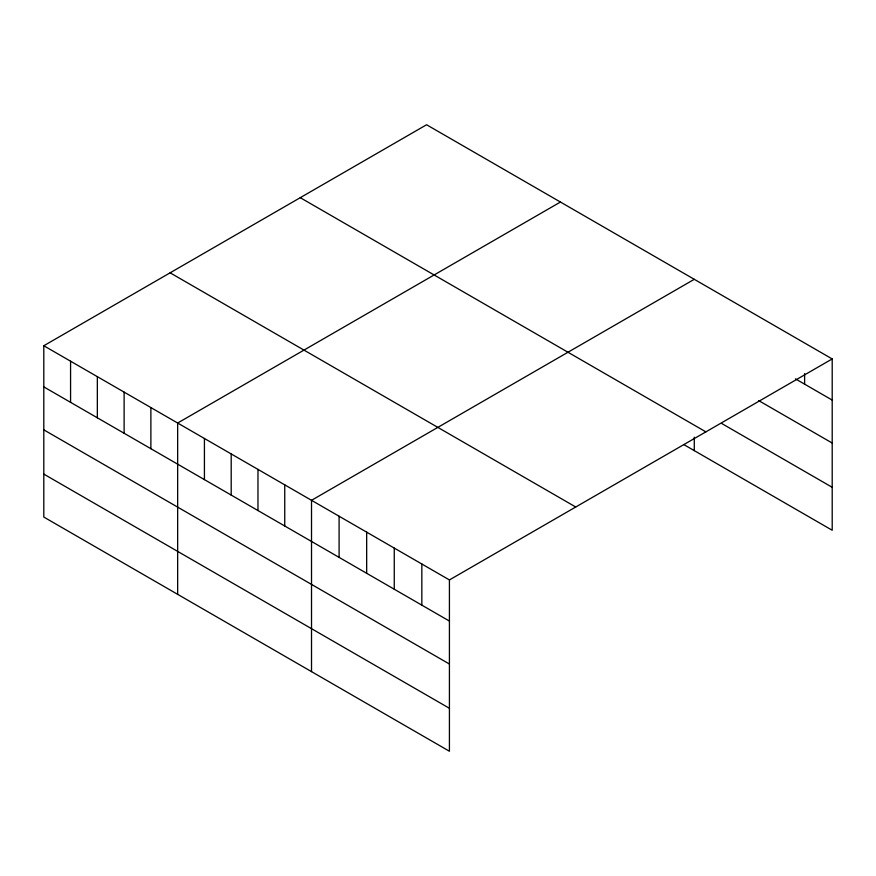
<?xml version="1.0" encoding="UTF-8"?>
<svg xmlns="http://www.w3.org/2000/svg" width="876" height="876" viewBox="0 0 876 876"><rect width="100%" height="100%" fill="white"/><g stroke="black" fill="none" stroke-linecap="round" stroke-linejoin="round"><path stroke-width="1.31" d="M43.8 345.746L449.421 579.934L449.421 751.247L43.8 517.059L43.8 345.746L426.579 124.753L832.2 358.941L832.2 530.254L683.817 444.581M560.432 202.038L177.653 423.031L177.653 594.344M694.285 279.313L311.517 500.316L311.517 671.618M449.421 579.934L832.2 358.941M795.419 378.848L832.2 400.08M758.649 400.573L832.2 443.037M721.868 423.59L832.2 487.297M300.26 197.68L705.881 431.868M170.119 272.819L575.74 507.007M43.8 386.885L449.421 621.073M43.8 429.842L449.421 664.03M43.8 474.102L449.421 708.29M804.617 373.537L804.617 384.148M694.285 437.201L694.285 450.625M421.838 564.013L421.838 605.141M394.255 548.08L394.255 589.22M366.672 532.159L366.672 573.298M339.1 516.238L339.1 557.377M284.744 484.855L284.744 525.994M257.971 469.394L257.971 510.533M231.198 453.943L231.198 495.082M204.426 438.482L204.426 479.621M150.88 407.57L150.88 448.709M124.118 392.12L124.118 433.259M97.346 376.658L97.346 417.797M70.573 361.208L70.573 402.347"/></g></svg>
